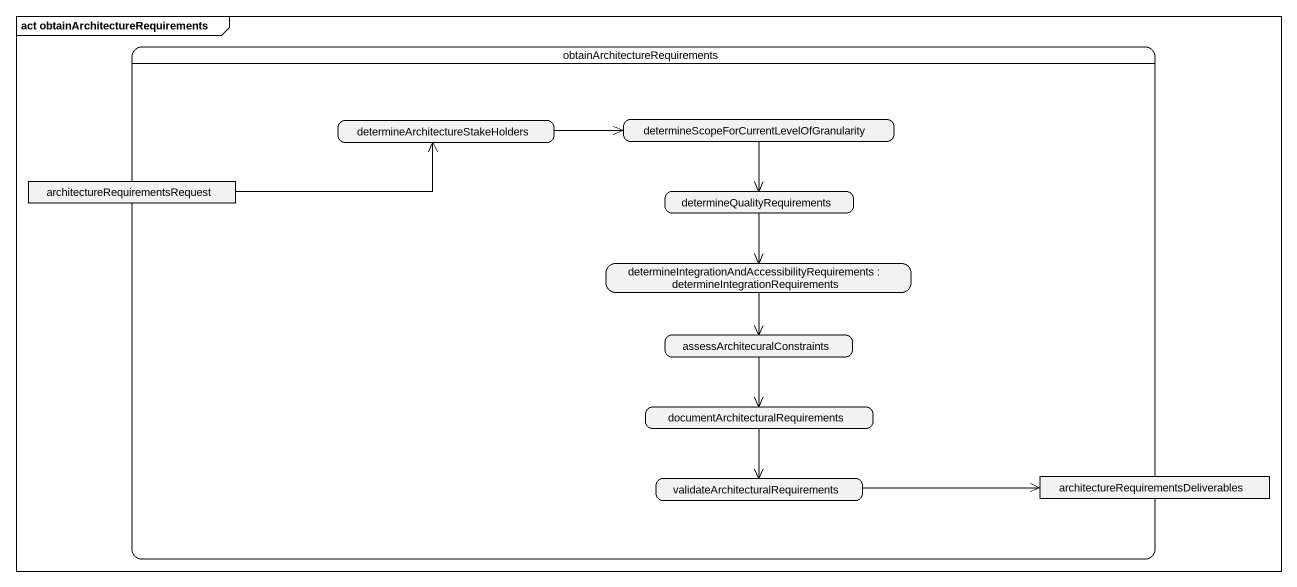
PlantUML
@startuml
mainframe act obtainArchitectureRequirements
hide empty description
state "obtainArchitectureRequirements" as obtainArchitectureRequiremen {
  state "determineArchitectureStakeHolders" as determineArchitectureStakeHo
  state "determineScopeForCurrentLevelOfGranularity" as determineScopeForCurrentLeve
  state "architectureRequirementsRequest" as architectureRequirementsRequ <<object>>
  state determineQualityRequirements
  state "determineIntegrationAndAccessibilityRequirements : determineIntegrationRequirements" as determineIntegrationAndAcces
  state "assessArchitecuralConstraints" as assessArchitecuralConstraint
  state "documentArchitecturalRequirements" as documentArchitecturalRequire
  state "validateArchitecturalRequirements" as validateArchitecturalRequire
  state "architectureRequirementsDeliverables" as architectureRequirementsDeli <<object>>
}
determineArchitectureStakeHo -right-> determineScopeForCurrentLeve
determineScopeForCurrentLeve --> determineQualityRequirements
architectureRequirementsRequ -right-> determineArchitectureStakeHo
determineQualityRequirements --> determineIntegrationAndAcces
determineIntegrationAndAcces --> assessArchitecuralConstraint
assessArchitecuralConstraint --> documentArchitecturalRequire
documentArchitecturalRequire --> validateArchitecturalRequire
validateArchitecturalRequire -right-> architectureRequirementsDeli
@enduml
